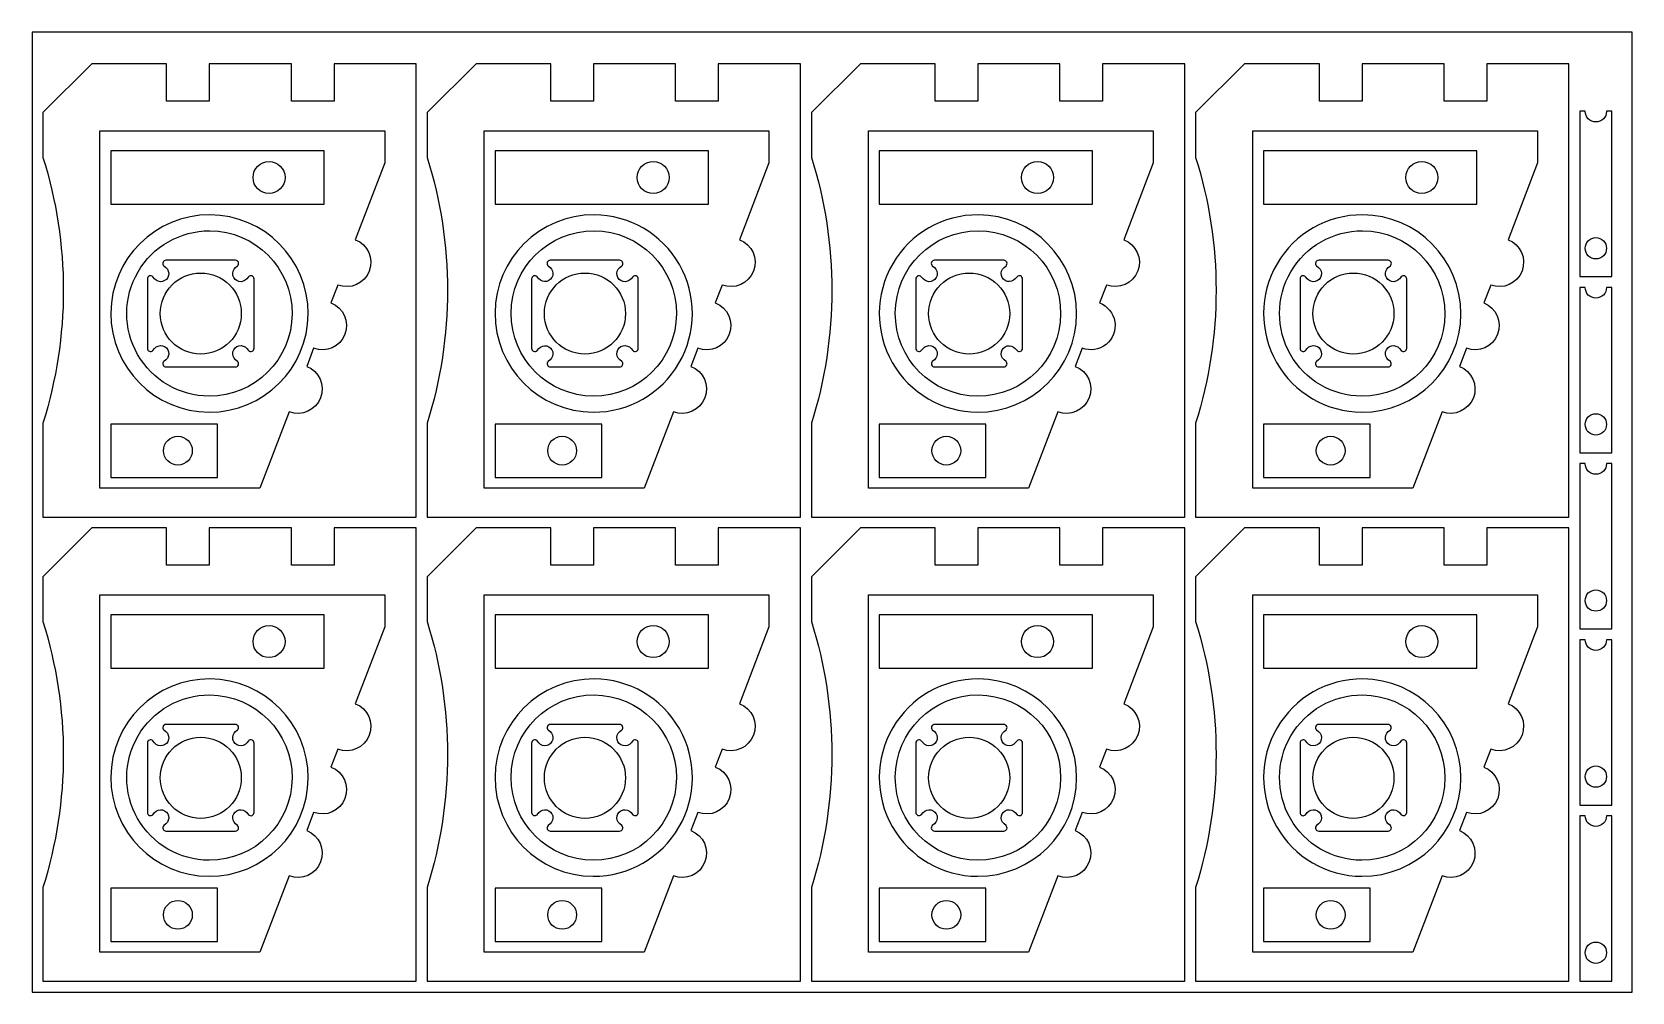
# Model space of a CAD drawing. Header units: metres. Extents: x 0 to 1500, y 0 to 900.
import ezdxf

# ---------------------------------------------------------------- set-up
doc = ezdxf.new("R2010")
doc.units = ezdxf.units.M

msp = doc.modelspace()

# ---------------------------------------------------------------- linework, layer by layer
for points in [[(0, 0), (1500, 0), (1500, 900), (0, 900)], [(273.9, 738.6), (273.9, 788.6), (73.9, 788.6), (73.9, 738.6)], [(634.1, 738.6), (634.1, 788.6), (434.1, 788.6), (434.1, 738.6)], [(994.3, 738.6), (994.3, 788.6), (794.3, 788.6), (794.3, 738.6)], [(1354.6, 738.6), (1354.6, 788.6), (1154.6, 788.6), (1154.6, 738.6)], [(173.9, 482.5), (173.9, 532.5), (73.9, 532.5), (73.9, 482.5)], [(534.1, 482.5), (534.1, 532.5), (434.1, 532.5), (434.1, 482.5)], [(894.3, 482.5), (894.3, 532.5), (794.3, 532.5), (794.3, 482.5)], [(1254.6, 482.5), (1254.6, 532.5), (1154.6, 532.5), (1154.6, 482.5)], [(273.9, 303.5), (273.9, 353.5), (73.9, 353.5), (73.9, 303.5)], [(634.1, 303.5), (634.1, 353.5), (434.1, 353.5), (434.1, 303.5)], [(994.3, 303.5), (994.3, 353.5), (794.3, 353.5), (794.3, 303.5)], [(1354.6, 303.5), (1354.6, 353.5), (1154.6, 353.5), (1154.6, 303.5)], [(173.9, 47.3), (173.9, 97.3), (73.9, 97.3), (73.9, 47.3)], [(534.1, 47.3), (534.1, 97.3), (434.1, 97.3), (434.1, 47.3)], [(894.3, 47.3), (894.3, 97.3), (794.3, 97.3), (794.3, 47.3)], [(1254.6, 47.3), (1254.6, 97.3), (1154.6, 97.3), (1154.6, 47.3)]]:
    msp.add_lwpolyline(points, close=True)
for points in [[(360.2, 445.3), (360.2, 870.3), (283.2, 870.3), (283.2, 835.3), (243.2, 835.3), (243.2, 870.3), (166.2, 870.3), (166.2, 835.3), (126.2, 835.3), (126.2, 870.3), (56.1, 870.3), (10.2, 824.4), (10.2, 782.5, -0.153732), (10.2, 533.2), (10.2, 445.3)], [(720.4, 445.3), (720.4, 870.3), (643.4, 870.3), (643.4, 835.3), (603.4, 835.3), (603.4, 870.3), (526.4, 870.3), (526.4, 835.3), (486.4, 835.3), (486.4, 870.3), (416.4, 870.3), (370.4, 824.4), (370.4, 782.5, -0.153732), (370.4, 533.2), (370.4, 445.3)], [(1080.7, 445.3), (1080.7, 870.3), (1003.7, 870.3), (1003.7, 835.3), (963.7, 835.3), (963.7, 870.3), (886.7, 870.3), (886.7, 835.3), (846.7, 835.3), (846.7, 870.3), (776.6, 870.3), (730.7, 824.4), (730.7, 782.5, -0.153732), (730.7, 533.2), (730.7, 445.3)], [(1440.9, 445.3), (1440.9, 870.3), (1363.9, 870.3), (1363.9, 835.3), (1323.9, 835.3), (1323.9, 870.3), (1246.9, 870.3), (1246.9, 835.3), (1206.9, 835.3), (1206.9, 870.3), (1136.8, 870.3), (1090.9, 824.4), (1090.9, 782.5, -0.153732), (1090.9, 533.2), (1090.9, 445.3)], [(1451.1, 670.7), (1481.1, 670.7), (1481.1, 825.7), (1476.1, 825.7, -1), (1456.1, 825.7), (1451.1, 825.7)], [(330.7, 777.3), (303.1, 705.3, -1), (286.8, 662.8), (280.3, 646, -1), (264, 603.6), (257.5, 586.5, -1), (241.2, 544), (213.7, 472.3), (63.7, 472.3), (63.7, 807.3), (330.7, 807.3)], [(690.9, 777.3), (663.3, 705.3, -1), (647, 662.8), (640.6, 646, -1), (624.3, 603.6), (617.7, 586.5, -1), (601.4, 544), (573.9, 472.3), (423.9, 472.3), (423.9, 807.3), (690.9, 807.3)], [(1051.2, 777.3), (1023.5, 705.3, -1), (1007.3, 662.8), (1000.8, 646, -1), (984.5, 603.6), (978, 586.5, -1), (961.7, 544), (934.2, 472.3), (784.2, 472.3), (784.2, 807.3), (1051.2, 807.3)], [(1411.4, 777.3), (1383.8, 705.3, -1), (1367.5, 662.8), (1361, 646, -1), (1344.7, 603.6), (1338.2, 586.5, -1), (1321.9, 544), (1294.4, 472.3), (1144.4, 472.3), (1144.4, 807.3), (1411.4, 807.3)], [(237.2, 763.6, -1), (207.2, 763.6, -1)], [(597.4, 763.6, -1), (567.4, 763.6, -1)], [(957.7, 763.6, -1), (927.7, 763.6, -1)], [(1317.9, 763.6, -1), (1287.9, 763.6, -1)], [(166.8, 728.6, 1), (166, 543.6, 1)], [(527, 728.6, 1), (526.2, 543.6, 1)], [(887.2, 728.6, 1), (886.4, 543.6, 1)], [(1247.5, 728.6, 1), (1246.7, 543.6, 1)], [(166.7, 713.6, -1), (166, 558.6, -1)], [(527, 713.6, -1), (526.3, 558.6, -1)], [(887.2, 713.6, -1), (886.5, 558.6, -1)], [(1247.4, 713.6, -1), (1246.7, 558.6, -1)], [(1466.1, 687.2, -1), (1466.1, 707.2, -1)], [(125.6, 686, 0.668179), (123.5, 680.8), (125.5, 679.2, -1.090085), (114.9, 668.6), (113.3, 670.6, 0.668179), (108.2, 668.5), (108.2, 603.5, 0.668179), (113.3, 601.3), (114.9, 603.3, -1.090085), (125.5, 592.7), (123.5, 591.1, 0.668179), (125.6, 586), (190.7, 586, 0.668179), (192.8, 591.1), (190.8, 592.7, -1.090085), (201.4, 603.3), (203, 601.3, 0.668179), (208.2, 603.5), (208.2, 668.5, 0.668179), (203, 670.6), (201.4, 668.6, -1.090085), (190.8, 679.2), (192.8, 680.8, 0.668179), (190.7, 686)], [(485.9, 686, 0.668179), (483.8, 680.8), (485.7, 679.2, -1.090085), (475.2, 668.6), (473.5, 670.6, 0.668179), (468.4, 668.5), (468.4, 603.5, 0.668179), (473.5, 601.3), (475.2, 603.3, -1.090085), (485.7, 592.7), (483.8, 591.1, 0.668179), (485.9, 586), (550.9, 586, 0.668179), (553, 591.1), (551, 592.7, -1.090085), (561.6, 603.3), (563.3, 601.3, 0.668179), (568.4, 603.5), (568.4, 668.5, 0.668179), (563.3, 670.6), (561.6, 668.6, -1.090085), (551, 679.2), (553, 680.8, 0.668179), (550.9, 686)], [(846.1, 686, 0.668179), (844, 680.8), (846, 679.2, -1.090085), (835.4, 668.6), (833.7, 670.6, 0.668179), (828.6, 668.5), (828.6, 603.5, 0.668179), (833.7, 601.3), (835.4, 603.3, -1.090085), (846, 592.7), (844, 591.1, 0.668179), (846.1, 586), (911.1, 586, 0.668179), (913.2, 591.1), (911.3, 592.7, -1.090085), (921.8, 603.3), (923.5, 601.3, 0.668179), (928.6, 603.5), (928.6, 668.5, 0.668179), (923.5, 670.6), (921.8, 668.6, -1.090085), (911.3, 679.2), (913.2, 680.8, 0.668179), (911.1, 686)], [(1206.3, 686, 0.668179), (1204.2, 680.8), (1206.2, 679.2, -1.090085), (1195.6, 668.6), (1194, 670.6, 0.668179), (1188.8, 668.5), (1188.8, 603.5, 0.668179), (1194, 601.3), (1195.6, 603.3, -1.090085), (1206.2, 592.7), (1204.2, 591.1, 0.668179), (1206.3, 586), (1271.4, 586, 0.668179), (1273.5, 591.1), (1271.5, 592.7, -1.090085), (1282.1, 603.3), (1283.7, 601.3, 0.668179), (1288.8, 603.5), (1288.8, 668.5, 0.668179), (1283.7, 670.6), (1282.1, 668.6, -1.090085), (1271.5, 679.2), (1273.5, 680.8, 0.668179), (1271.4, 686)], [(196.2, 636, -1), (120.2, 636, -1)], [(556.4, 636, -1), (480.4, 636, -1)], [(916.6, 636, -1), (840.6, 636, -1)], [(1276.8, 636, -1), (1200.8, 636, -1)], [(1451.1, 505.5), (1481.1, 505.5), (1481.1, 660.5), (1476.1, 660.5, -1), (1456.1, 660.5), (1451.1, 660.5)], [(1466.1, 522.1, -1), (1466.1, 542.1, -1)], [(150.3, 507.5, -1), (123.3, 507.5, -1)], [(510.5, 507.5, -1), (483.5, 507.5, -1)], [(870.7, 507.5, -1), (843.7, 507.5, -1)], [(1231, 507.5, -1), (1204, 507.5, -1)], [(1451.1, 340.4), (1481.1, 340.4), (1481.1, 495.4), (1476.1, 495.4, -1), (1456.1, 495.4), (1451.1, 495.4)], [(360.2, 10.2), (360.2, 435.2), (283.2, 435.2), (283.2, 400.2), (243.2, 400.2), (243.2, 435.2), (166.2, 435.2), (166.2, 400.2), (126.2, 400.2), (126.2, 435.2), (56.1, 435.2), (10.2, 389.3), (10.2, 347.3, -0.153732), (10.2, 98), (10.2, 10.2)], [(720.4, 10.2), (720.4, 435.2), (643.4, 435.2), (643.4, 400.2), (603.4, 400.2), (603.4, 435.2), (526.4, 435.2), (526.4, 400.2), (486.4, 400.2), (486.4, 435.2), (416.4, 435.2), (370.4, 389.3), (370.4, 347.3, -0.153732), (370.4, 98), (370.4, 10.2)], [(1080.7, 10.2), (1080.7, 435.2), (1003.7, 435.2), (1003.7, 400.2), (963.7, 400.2), (963.7, 435.2), (886.7, 435.2), (886.7, 400.2), (846.7, 400.2), (846.7, 435.2), (776.6, 435.2), (730.7, 389.3), (730.7, 347.3, -0.153732), (730.7, 98), (730.7, 10.2)], [(1440.9, 10.2), (1440.9, 435.2), (1363.9, 435.2), (1363.9, 400.2), (1323.9, 400.2), (1323.9, 435.2), (1246.9, 435.2), (1246.9, 400.2), (1206.9, 400.2), (1206.9, 435.2), (1136.8, 435.2), (1090.9, 389.3), (1090.9, 347.3, -0.153732), (1090.9, 98), (1090.9, 10.2)], [(1466.1, 357, -1), (1466.1, 377, -1)], [(330.7, 342.2), (303.1, 270.2, -1), (286.8, 227.7), (280.3, 210.9, -1), (264, 168.4), (257.5, 151.4, -1), (241.2, 108.9), (213.7, 37.2), (63.7, 37.2), (63.7, 372.2), (330.7, 372.2)], [(690.9, 342.2), (663.3, 270.2, -1), (647, 227.7), (640.6, 210.9, -1), (624.3, 168.4), (617.7, 151.4, -1), (601.4, 108.9), (573.9, 37.2), (423.9, 37.2), (423.9, 372.2), (690.9, 372.2)], [(1051.2, 342.2), (1023.5, 270.2, -1), (1007.3, 227.7), (1000.8, 210.9, -1), (984.5, 168.4), (978, 151.4, -1), (961.7, 108.9), (934.2, 37.2), (784.2, 37.2), (784.2, 372.2), (1051.2, 372.2)], [(1411.4, 342.2), (1383.8, 270.2, -1), (1367.5, 227.7), (1361, 210.9, -1), (1344.7, 168.4), (1338.2, 151.4, -1), (1321.9, 108.9), (1294.4, 37.2), (1144.4, 37.2), (1144.4, 372.2), (1411.4, 372.2)], [(237.2, 328.5, -1), (207.2, 328.5, -1)], [(597.4, 328.5, -1), (567.4, 328.5, -1)], [(957.7, 328.5, -1), (927.7, 328.5, -1)], [(1317.9, 328.5, -1), (1287.9, 328.5, -1)], [(1451.1, 175.3), (1481.1, 175.3), (1481.1, 330.3), (1476.1, 330.3, -1), (1456.1, 330.3), (1451.1, 330.3)], [(166.8, 293.5, 1), (166, 108.5, 1)], [(527, 293.5, 1), (526.2, 108.5, 1)], [(887.2, 293.5, 1), (886.4, 108.5, 1)], [(1247.5, 293.5, 1), (1246.7, 108.5, 1)], [(166.7, 278.5, -1), (166, 123.5, -1)], [(527, 278.5, -1), (526.3, 123.5, -1)], [(887.2, 278.5, -1), (886.5, 123.5, -1)], [(1247.4, 278.5, -1), (1246.7, 123.5, -1)], [(125.6, 250.8, 0.668179), (123.5, 245.7), (125.5, 244.1, -1.090085), (114.9, 233.5), (113.3, 235.5, 0.668179), (108.2, 233.4), (108.2, 168.3, 0.668179), (113.3, 166.2), (114.9, 168.2, -1.090085), (125.5, 157.6), (123.5, 156, 0.668179), (125.6, 150.8), (190.7, 150.8, 0.668179), (192.8, 156), (190.8, 157.6, -1.090085), (201.4, 168.2), (203, 166.2, 0.668179), (208.2, 168.3), (208.2, 233.4, 0.668179), (203, 235.5), (201.4, 233.5, -1.090085), (190.8, 244.1), (192.8, 245.7, 0.668179), (190.7, 250.8)], [(485.9, 250.8, 0.668179), (483.8, 245.7), (485.7, 244.1, -1.090085), (475.2, 233.5), (473.5, 235.5, 0.668179), (468.4, 233.4), (468.4, 168.3, 0.668179), (473.5, 166.2), (475.2, 168.2, -1.090085), (485.7, 157.6), (483.8, 156, 0.668179), (485.9, 150.8), (550.9, 150.8, 0.668179), (553, 156), (551, 157.6, -1.090085), (561.6, 168.2), (563.3, 166.2, 0.668179), (568.4, 168.3), (568.4, 233.4, 0.668179), (563.3, 235.5), (561.6, 233.5, -1.090085), (551, 244.1), (553, 245.7, 0.668179), (550.9, 250.8)], [(846.1, 250.8, 0.668179), (844, 245.7), (846, 244.1, -1.090085), (835.4, 233.5), (833.7, 235.5, 0.668179), (828.6, 233.4), (828.6, 168.3, 0.668179), (833.7, 166.2), (835.4, 168.2, -1.090085), (846, 157.6), (844, 156, 0.668179), (846.1, 150.8), (911.1, 150.8, 0.668179), (913.2, 156), (911.3, 157.6, -1.090085), (921.8, 168.2), (923.5, 166.2, 0.668179), (928.6, 168.3), (928.6, 233.4, 0.668179), (923.5, 235.5), (921.8, 233.5, -1.090085), (911.3, 244.1), (913.2, 245.7, 0.668179), (911.1, 250.8)], [(1206.3, 250.8, 0.668179), (1204.2, 245.7), (1206.2, 244.1, -1.090085), (1195.6, 233.5), (1194, 235.5, 0.668179), (1188.8, 233.4), (1188.8, 168.3, 0.668179), (1194, 166.2), (1195.6, 168.2, -1.090085), (1206.2, 157.6), (1204.2, 156, 0.668179), (1206.3, 150.8), (1271.4, 150.8, 0.668179), (1273.5, 156), (1271.5, 157.6, -1.090085), (1282.1, 168.2), (1283.7, 166.2, 0.668179), (1288.8, 168.3), (1288.8, 233.4, 0.668179), (1283.7, 235.5), (1282.1, 233.5, -1.090085), (1271.5, 244.1), (1273.5, 245.7, 0.668179), (1271.4, 250.8)], [(196.2, 200.8, -1), (120.2, 200.8, -1)], [(556.4, 200.8, -1), (480.4, 200.8, -1)], [(916.6, 200.8, -1), (840.6, 200.8, -1)], [(1276.8, 200.8, -1), (1200.8, 200.8, -1)], [(1466.1, 191.9, -1), (1466.1, 211.9, -1)], [(1451.1, 10.2), (1481.1, 10.2), (1481.1, 165.2), (1476.1, 165.2, -1), (1456.1, 165.2), (1451.1, 165.2)], [(150.3, 72.3, -1), (123.3, 72.3, -1)], [(510.5, 72.3, -1), (483.5, 72.3, -1)], [(870.7, 72.3, -1), (843.7, 72.3, -1)], [(1231, 72.3, -1), (1204, 72.3, -1)], [(1466.1, 26.8, -1), (1466.1, 46.8, -1)]]:
    msp.add_lwpolyline(points, format="xyb", close=True)

doc.saveas('drawing.dxf')
